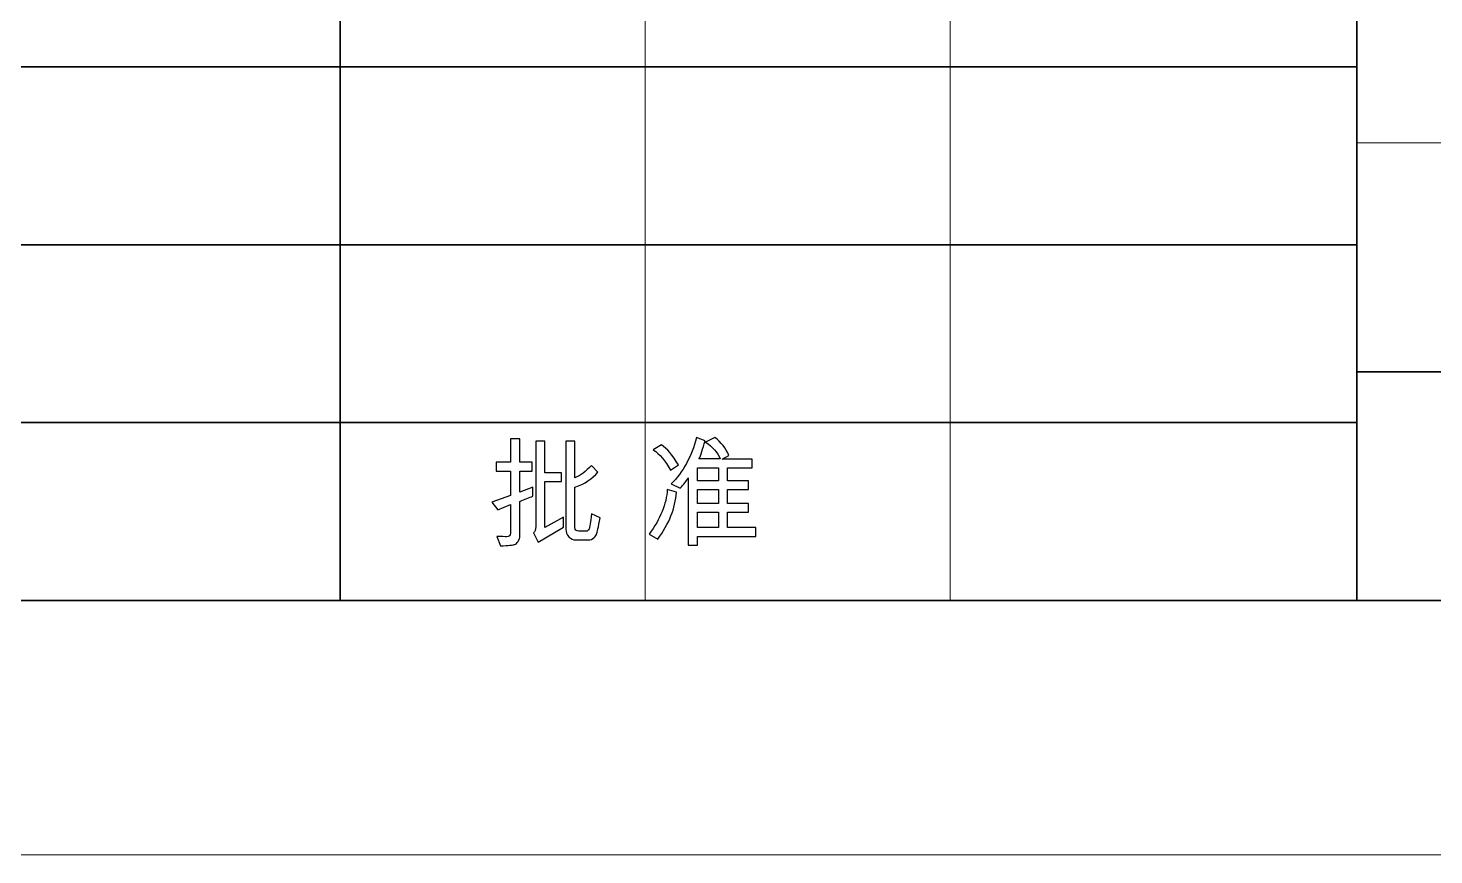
# Model space of a CAD drawing. Header units: millimetres. Extents: x -945 to 945, y -155 to 148.
# Drawn here: x 783 to 838.3, y -148.5 to -116 of the extents above; entities that cross this region are included whole.
import ezdxf

# ---------------------------------------------------------------- set-up
doc = ezdxf.new("R2010")
doc.units = ezdxf.units.MM
doc.header["$MEASUREMENT"] = 0
doc.layers.add('layer 1', color=7, linetype='Continuous')

msp = doc.modelspace()

# ---------------------------------------------------------------- linework, layer by layer
at = {"layer": 'layer 1', "lineweight": 18}
for points in [[(807.2319, -82.5), (807.2319, -82.5), (807.2319, -138.5), (807.2319, -138.5)], [(819.2319, -82.5), (819.2319, -82.5), (819.2319, -138.5), (819.2319, -138.5)], [(885.2319, -120.5), (885.2319, -120.5), (835.2319, -120.5), (835.2319, -120.5)], [(525.2319, -148.5), (525.2319, -148.5), (945.2319, -148.5), (945.2319, -148.5)]]:
    msp.add_open_spline(points, degree=3, dxfattribs=at)
at = {"layer": 'layer 1', "lineweight": 35}
for points in [[(835.2319, -82.5), (835.2319, -82.5), (835.2319, -138.5), (835.2319, -138.5)], [(795.2319, -110.5), (795.2319, -110.5), (795.2319, -138.5), (795.2319, -138.5)], [(835.2319, -117.5), (835.2319, -117.5), (755.2319, -117.5), (755.2319, -117.5)], [(835.2319, -124.5), (835.2319, -124.5), (755.2319, -124.5), (755.2319, -124.5)], [(935.2319, -129.5), (935.2319, -129.5), (835.2319, -129.5), (835.2319, -129.5)], [(835.2319, -131.5), (835.2319, -131.5), (755.2319, -131.5), (755.2319, -131.5)], [(535.2319, -138.5), (535.2319, -138.5), (935.2319, -138.5), (935.2319, -138.5)], [(935.2319, -138.5), (935.2319, -138.5), (755.2319, -138.5), (755.2319, -138.5)]]:
    msp.add_open_spline(points, degree=3, dxfattribs=at)
at = {"layer": 'layer 1', "color": 3}
for points, knots in [([(802.8092, -134.3945), (802.676, -134.4431), (802.5059, -134.5113), (802.2997, -134.5983), (802.2997, -134.5983), (802.2997, -135.9718), (802.2997, -135.9718), (802.2997, -136.0298), (802.2777, -136.0956), (802.2338, -136.1693), (802.1907, -136.243), (802.1429, -136.2853), (802.0904, -136.2971), (802.0387, -136.3081), (801.8544, -136.3261), (801.5393, -136.3512), (801.5393, -136.3512), (801.3927, -135.9718), (801.3927, -135.9718), (801.591, -135.9812), (801.7188, -135.9859), (801.776, -135.9859), (801.8787, -135.9859), (801.9297, -135.9396), (801.9297, -135.8479), (801.9297, -135.8479), (801.9297, -134.7245), (801.9297, -134.7245), (801.9297, -134.7245), (801.4405, -134.9315), (801.4405, -134.9315), (801.4405, -134.9315), (801.1952, -134.6258), (801.1952, -134.6258), (801.1952, -134.6258), (801.9297, -134.3624), (801.9297, -134.3624), (801.9297, -134.3624), (801.9297, -133.4021), (801.9297, -133.4021), (801.9297, -133.4021), (801.3692, -133.4021), (801.3692, -133.4021), (801.3692, -133.4021), (801.3692, -133.0595), (801.3692, -133.0595), (801.3692, -133.0595), (801.9297, -133.0595), (801.9297, -133.0595), (801.9297, -133.0595), (801.9297, -132.1408), (801.9297, -132.1408), (801.9297, -132.1408), (802.2997, -132.1408), (802.2997, -132.1408), (802.2997, -132.1408), (802.2997, -133.0595), (802.2997, -133.0595), (802.2997, -133.0595), (802.7889, -133.0595), (802.7889, -133.0595), (802.7889, -133.0595), (802.7889, -133.4021), (802.7889, -133.4021), (802.7889, -133.4021), (802.2997, -133.4021), (802.2997, -133.4021), (802.2997, -133.4021), (802.2997, -134.2315), (802.2997, -134.2315), (802.2997, -134.2315), (802.8092, -134.0339), (802.8092, -134.0339), (802.8092, -134.0339), (802.8092, -134.3945), (802.8092, -134.3945)], [0, 0, 0, 0, 0.04, 0.04, 0.04, 0.08, 0.08, 0.08, 0.12, 0.12, 0.12, 0.16, 0.16, 0.16, 0.2, 0.2, 0.2, 0.24, 0.24, 0.24, 0.28, 0.28, 0.28, 0.32, 0.32, 0.32, 0.36, 0.36, 0.36, 0.4, 0.4, 0.4, 0.44, 0.44, 0.44, 0.48, 0.48, 0.48, 0.52, 0.52, 0.52, 0.56, 0.56, 0.56, 0.6, 0.6, 0.6, 0.64, 0.64, 0.64, 0.68, 0.68, 0.68, 0.72, 0.72, 0.72, 0.76, 0.76, 0.76, 0.8, 0.8, 0.8, 0.84, 0.84, 0.84, 0.88, 0.88, 0.88, 0.92, 0.92, 0.92, 0.96, 0.96, 0.96, 1, 1, 1, 1]), ([(811.5936, -135.9718), (811.5936, -135.9718), (809.2881, -135.9718), (809.2881, -135.9718), (809.2881, -135.9718), (809.2881, -136.319), (809.2881, -136.319), (809.2881, -136.319), (808.9252, -136.319), (808.9252, -136.319), (808.9252, -136.319), (808.9252, -133.6757), (808.9252, -133.6757), (808.8499, -133.8027), (808.7464, -133.9359), (808.6147, -134.0747), (808.6147, -134.0747), (808.2541, -133.9116), (808.2541, -133.9116), (808.7198, -133.4452), (809.0537, -132.8361), (809.256, -132.0859), (809.256, -132.0859), (809.5891, -132.2121), (809.5891, -132.2121), (809.5029, -132.5398), (809.4237, -132.7789), (809.35, -132.9286), (809.35, -132.9286), (810.1857, -132.9286), (810.1857, -132.9286), (810.0759, -132.6683), (809.8831, -132.4488), (809.6072, -132.2701), (809.6072, -132.2701), (809.9748, -132.0812), (809.9748, -132.0812), (810.2194, -132.2717), (810.4052, -132.5076), (810.5306, -132.7914), (810.5306, -132.7914), (810.2664, -132.9333), (810.2664, -132.9333), (810.2664, -132.9333), (811.4376, -132.9333), (811.4376, -132.9333), (811.4376, -132.9333), (811.4376, -133.2712), (811.4376, -133.2712), (811.4376, -133.2712), (810.4773, -133.2712), (810.4773, -133.2712), (810.4773, -133.2712), (810.4773, -133.7831), (810.4773, -133.7831), (810.4773, -133.7831), (811.2926, -133.7831), (811.2926, -133.7831), (811.2926, -133.7831), (811.2926, -134.128), (811.2926, -134.128), (811.2926, -134.128), (810.4773, -134.128), (810.4773, -134.128), (810.4773, -134.128), (810.4773, -134.6814), (810.4773, -134.6814), (810.4773, -134.6814), (811.2926, -134.6814), (811.2926, -134.6814), (811.2926, -134.6814), (811.2926, -135.0256), (811.2926, -135.0256), (811.2926, -135.0256), (810.4773, -135.0256), (810.4773, -135.0256), (810.4773, -135.0256), (810.4773, -135.6276), (810.4773, -135.6276), (810.4773, -135.6276), (811.5936, -135.6276), (811.5936, -135.6276), (811.5936, -135.6276), (811.5936, -135.9718), (811.5936, -135.9718)], [0, 0, 0, 0, 0.0357143, 0.0357143, 0.0357143, 0.0714286, 0.0714286, 0.0714286, 0.1071429, 0.1071429, 0.1071429, 0.1428571, 0.1428571, 0.1428571, 0.1785714, 0.1785714, 0.1785714, 0.2142857, 0.2142857, 0.2142857, 0.25, 0.25, 0.25, 0.2857143, 0.2857143, 0.2857143, 0.3214286, 0.3214286, 0.3214286, 0.3571429, 0.3571429, 0.3571429, 0.3928571, 0.3928571, 0.3928571, 0.4285714, 0.4285714, 0.4285714, 0.4642857, 0.4642857, 0.4642857, 0.5, 0.5, 0.5, 0.5357143, 0.5357143, 0.5357143, 0.5714286, 0.5714286, 0.5714286, 0.6071429, 0.6071429, 0.6071429, 0.6428571, 0.6428571, 0.6428571, 0.6785714, 0.6785714, 0.6785714, 0.7142857, 0.7142857, 0.7142857, 0.75, 0.75, 0.75, 0.7857143, 0.7857143, 0.7857143, 0.8214286, 0.8214286, 0.8214286, 0.8571429, 0.8571429, 0.8571429, 0.8928571, 0.8928571, 0.8928571, 0.9285714, 0.9285714, 0.9285714, 0.9642857, 0.9642857, 0.9642857, 1, 1, 1, 1]), ([(804.0173, -135.6088), (804.0173, -135.6088), (803.0248, -136.2014), (803.0248, -136.2014), (803.0248, -136.2014), (802.8367, -135.8338), (802.8367, -135.8338), (802.8963, -135.7977), (802.9268, -135.7162), (802.9268, -135.5908), (802.9268, -135.5908), (802.9268, -132.2309), (802.9268, -132.2309), (802.9268, -132.2309), (803.2827, -132.2309), (803.2827, -132.2309), (803.2827, -132.2309), (803.2827, -133.4687), (803.2827, -133.4687), (803.2827, -133.4687), (803.9459, -133.4687), (803.9459, -133.4687), (803.9459, -133.4687), (803.9459, -133.8128), (803.9459, -133.8128), (803.9459, -133.8128), (803.2827, -133.8128), (803.2827, -133.8128), (803.2827, -133.8128), (803.2827, -135.6182), (803.2827, -135.6182), (803.2827, -135.6182), (804.0173, -135.2137), (804.0173, -135.2137), (804.0173, -135.2137), (804.0173, -135.6088), (804.0173, -135.6088)], [0, 0, 0, 0, 0.0833333, 0.0833333, 0.0833333, 0.1666667, 0.1666667, 0.1666667, 0.25, 0.25, 0.25, 0.3333333, 0.3333333, 0.3333333, 0.4166667, 0.4166667, 0.4166667, 0.5, 0.5, 0.5, 0.5833333, 0.5833333, 0.5833333, 0.6666667, 0.6666667, 0.6666667, 0.75, 0.75, 0.75, 0.8333333, 0.8333333, 0.8333333, 0.9166667, 0.9166667, 0.9166667, 1, 1, 1, 1]), ([(805.4573, -135.2458), (805.3883, -135.6182), (805.346, -135.8259), (805.3295, -135.8698), (805.3139, -135.9137), (805.277, -135.9647), (805.2198, -136.0235), (805.1626, -136.0823), (805.0818, -136.1121), (804.9776, -136.1121), (804.9776, -136.1121), (804.5111, -136.1121), (804.5111, -136.1121), (804.4006, -136.1121), (804.3065, -136.0713), (804.2289, -135.9906), (804.1505, -135.909), (804.1113, -135.8071), (804.1113, -135.6848), (804.1113, -135.6848), (804.1113, -132.2309), (804.1113, -132.2309), (804.1113, -132.2309), (804.4696, -132.2309), (804.4696, -132.2309), (804.4696, -132.2309), (804.4696, -133.6663), (804.4696, -133.6663), (804.6812, -133.5816), (804.8984, -133.4201), (805.1218, -133.1818), (805.1218, -133.1818), (805.3726, -133.4499), (805.3726, -133.4499), (805.1532, -133.7062), (804.8529, -133.9038), (804.4696, -134.0425), (804.4696, -134.0425), (804.4696, -135.6276), (804.4696, -135.6276), (804.4696, -135.7225), (804.5197, -135.7695), (804.6193, -135.7695), (804.6193, -135.7695), (804.9062, -135.7695), (804.9062, -135.7695), (804.9611, -135.7695), (805.0019, -135.7397), (805.0277, -135.6794), (805.0536, -135.619), (805.0842, -135.4214), (805.1171, -135.0875), (805.1171, -135.0875), (805.4573, -135.2458), (805.4573, -135.2458)], [0, 0, 0, 0, 0.0555556, 0.0555556, 0.0555556, 0.1111111, 0.1111111, 0.1111111, 0.1666667, 0.1666667, 0.1666667, 0.2222222, 0.2222222, 0.2222222, 0.2777778, 0.2777778, 0.2777778, 0.3333333, 0.3333333, 0.3333333, 0.3888889, 0.3888889, 0.3888889, 0.4444444, 0.4444444, 0.4444444, 0.5, 0.5, 0.5, 0.5555556, 0.5555556, 0.5555556, 0.6111111, 0.6111111, 0.6111111, 0.6666667, 0.6666667, 0.6666667, 0.7222222, 0.7222222, 0.7222222, 0.7777778, 0.7777778, 0.7777778, 0.8333333, 0.8333333, 0.8333333, 0.8888889, 0.8888889, 0.8888889, 0.9444444, 0.9444444, 0.9444444, 1, 1, 1, 1]), ([(808.5442, -133.163), (808.5442, -133.163), (808.229, -133.3652), (808.229, -133.3652), (808.0331, -133.0007), (807.8073, -132.7357), (807.5517, -132.5703), (807.5517, -132.5703), (807.8778, -132.3775), (807.8778, -132.3775), (808.0895, -132.5139), (808.3113, -132.7757), (808.5442, -133.163)], [0, 0, 0, 0, 0.25, 0.25, 0.25, 0.5, 0.5, 0.5, 0.75, 0.75, 0.75, 1, 1, 1, 1]), ([(810.1214, -133.7831), (810.1214, -133.7831), (810.1214, -133.2712), (810.1214, -133.2712), (810.1214, -133.2712), (809.2881, -133.2712), (809.2881, -133.2712), (809.2881, -133.2712), (809.2881, -133.7831), (809.2881, -133.7831), (809.2881, -133.7831), (810.1214, -133.7831), (810.1214, -133.7831)], [0, 0, 0, 0, 0.25, 0.25, 0.25, 0.5, 0.5, 0.5, 0.75, 0.75, 0.75, 1, 1, 1, 1]), ([(808.4658, -134.2401), (808.418, -134.8617), (808.1734, -135.4763), (807.7305, -136.0846), (807.7305, -136.0846), (807.3934, -135.8871), (807.3934, -135.8871), (807.8339, -135.285), (808.0707, -134.6971), (808.1028, -134.1233), (808.1028, -134.1233), (808.4658, -134.2401), (808.4658, -134.2401)], [0, 0, 0, 0, 0.25, 0.25, 0.25, 0.5, 0.5, 0.5, 0.75, 0.75, 0.75, 1, 1, 1, 1]), ([(810.1214, -134.6814), (810.1214, -134.6814), (810.1214, -134.128), (810.1214, -134.128), (810.1214, -134.128), (809.2881, -134.128), (809.2881, -134.128), (809.2881, -134.128), (809.2881, -134.6814), (809.2881, -134.6814), (809.2881, -134.6814), (810.1214, -134.6814), (810.1214, -134.6814)], [0, 0, 0, 0, 0.25, 0.25, 0.25, 0.5, 0.5, 0.5, 0.75, 0.75, 0.75, 1, 1, 1, 1]), ([(810.1214, -135.6276), (810.1214, -135.6276), (810.1214, -135.0256), (810.1214, -135.0256), (810.1214, -135.0256), (809.2881, -135.0256), (809.2881, -135.0256), (809.2881, -135.0256), (809.2881, -135.6276), (809.2881, -135.6276), (809.2881, -135.6276), (810.1214, -135.6276), (810.1214, -135.6276)], [0, 0, 0, 0, 0.25, 0.25, 0.25, 0.5, 0.5, 0.5, 0.75, 0.75, 0.75, 1, 1, 1, 1])]:
    msp.add_open_spline(points, degree=3, knots=knots, dxfattribs=at)

doc.saveas('drawing.dxf')
